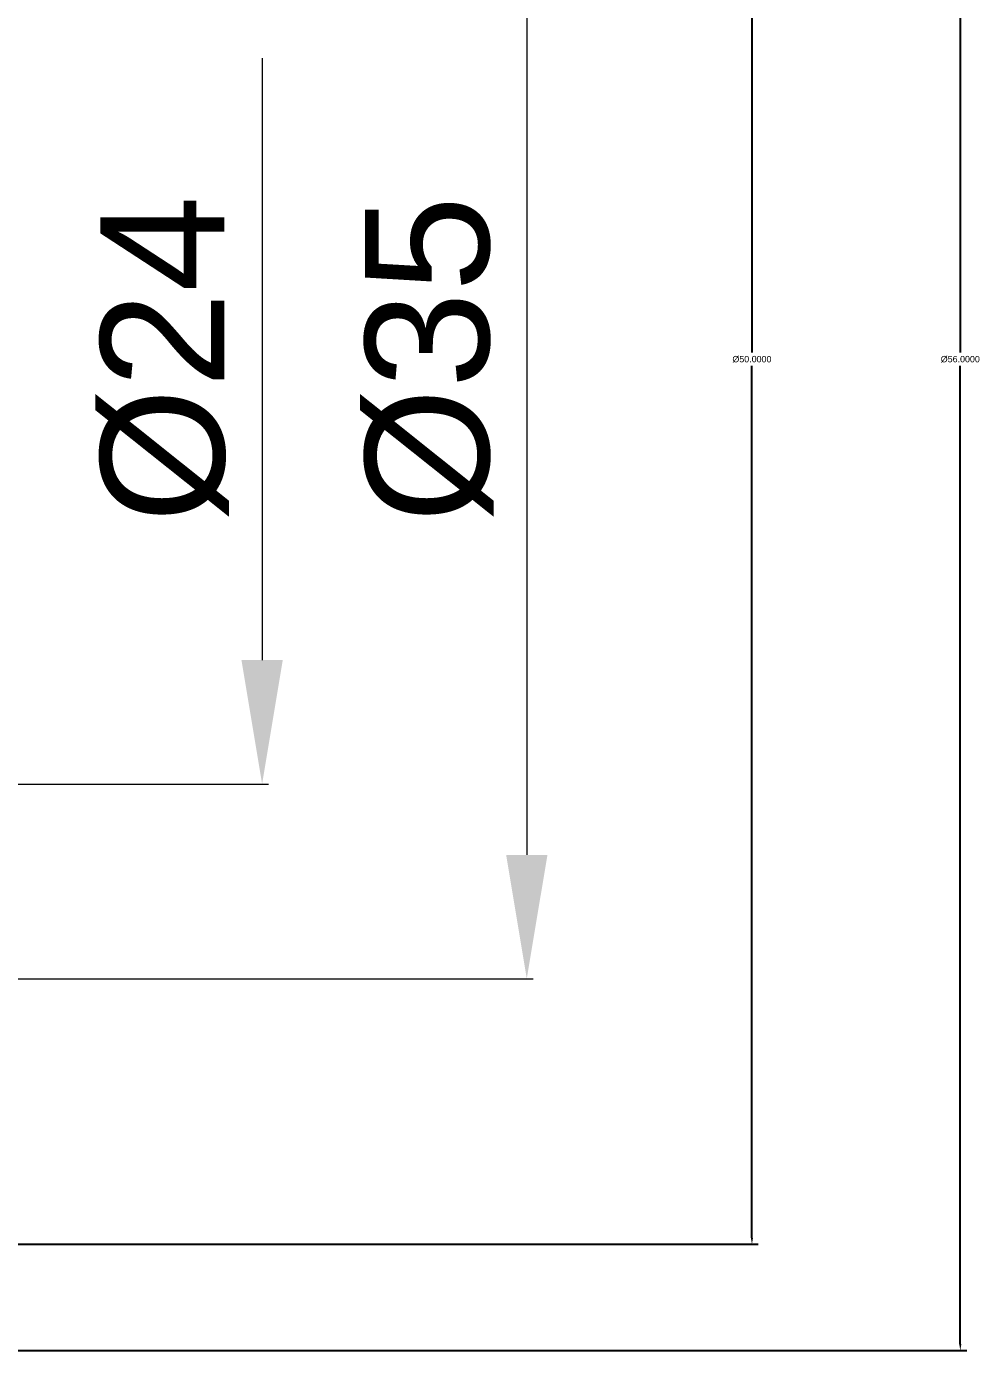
# Model space of a CAD drawing. Header units: millimetres. Extents: x 2902 to 3266, y 1828 to 1917.
# Drawn here: x 3239.29 to 3266.2, y 1848.2 to 1885.6 of the extents above; entities that cross this region are included whole.
import ezdxf

# ---------------------------------------------------------------- set-up
doc = ezdxf.new("R2010")
doc.units = ezdxf.units.MM
doc.styles.get("Standard").update_dxf_attribs({"font": 'arial.ttf'})
doc.dimstyles.get("Standard").update_dxf_attribs({"dimtxt": 0.18, "dimasz": 0.18, "dimexe": 0.18, "dimexo": 0.0625, "dimgap": 0.09, "dimtad": 0, "dimtih": 1, "dimtoh": 1, "dimdec": 4, "dimzin": 0, "dimdsep": 46, "dimtxsty": 'Standard', "dimcen": 0.09, "dimadec": 0, "dimazin": 0, "dimtfac": 1, "dimtdec": 4, "dimtofl": 0, "dimtmove": 0, "dimatfit": 3, "dimfxl": 1, "dimtolj": 1, "dimtzin": 0, "dimarcsym": 0})

# ---------------------------------------------------------------- blocks, each defined once
blk = doc.blocks.new('*D56')
at = {"color": 0, "lineweight": -2, "transparency": 16777216}
for p, q in [((3217.383, 1904.204), (3265.836, 1904.204)), ((3265.656, 1904.024), (3265.656, 1876.391)), ((3265.656, 1848.384), (3265.656, 1876.018)), ((3217.383, 1848.204), (3265.836, 1848.204))]:
    blk.add_line(p, q, dxfattribs=at)
at = {"color": 0, "transparency": 16777216}
for points in [[(3265.626, 1904.024), (3265.686, 1904.024), (3265.656, 1904.204)], [(3265.626, 1848.384), (3265.686, 1848.384), (3265.656, 1848.204)]]:
    blk.add_solid(points, dxfattribs=at)
at = {"layer": 'DEFPOINTS', "color": 0, "transparency": 16777216}
for p in [(3217.321, 1904.204), (3217.321, 1848.204), (3265.656, 1848.204)]:
    blk.add_point(p, dxfattribs=at)
at = {"color": 0, "lineweight": 15, "transparency": 16777216, "insert": (3265.656, 1876.204), "char_height": 0.18, "attachment_point": 5}
blk.add_mtext('\\A1;%%C56.0000', dxfattribs=at)
blk = doc.blocks.new('*D57')
at = {"color": 0, "lineweight": -2, "transparency": 16777216}
for p, q in [((3226.383, 1901.204), (3259.952, 1901.204)), ((3259.772, 1901.024), (3259.772, 1876.391)), ((3259.772, 1851.384), (3259.772, 1876.018)), ((3226.383, 1851.204), (3259.952, 1851.204))]:
    blk.add_line(p, q, dxfattribs=at)
at = {"color": 0, "transparency": 16777216}
for points in [[(3259.742, 1901.024), (3259.802, 1901.024), (3259.772, 1901.204)], [(3259.742, 1851.384), (3259.802, 1851.384), (3259.772, 1851.204)]]:
    blk.add_solid(points, dxfattribs=at)
at = {"layer": 'DEFPOINTS', "color": 0, "transparency": 16777216}
for p in [(3226.321, 1901.204), (3226.321, 1851.204), (3259.772, 1851.204)]:
    blk.add_point(p, dxfattribs=at)
at = {"color": 0, "lineweight": 15, "transparency": 16777216, "insert": (3259.772, 1876.204), "char_height": 0.18, "attachment_point": 5}
blk.add_mtext('\\A1;%%C50.0000', dxfattribs=at)

msp = doc.modelspace()

# ---------------------------------------------------------------- linework, layer by layer
at = {"lineweight": 15}
for p, q in [((3253.4139, 1890.20448), (3253.4139, 1862.20448)), ((3245.93962, 1884.70448), (3245.93962, 1867.70448)), ((3214.38325, 1864.20448), (3246.11962, 1864.20448)), ((3222.88325, 1858.70448), (3253.5939, 1858.70448))]:
    msp.add_line(p, q, dxfattribs=at)
for points in [[(3245.35628, 1867.70448), (3246.52295, 1867.70448), (3245.93962, 1864.20448)], [(3252.83056, 1862.20448), (3253.99723, 1862.20448), (3253.4139, 1858.70448)]]:
    msp.add_solid(points, dxfattribs=at)

# ---------------------------------------------------------------- texts
at = {"lineweight": 15, "char_height": 3.5, "attachment_point": 5, "rotation": 90}
for s, insert in [('\\A1;%%C24', (3243.18962, 1876.20448)), ('\\A1;%%C35', (3250.6639, 1876.20448))]:
    msp.add_mtext(s, dxfattribs=dict(at, insert=insert))

# ---------------------------------------------------------------- dimensions: what is measured, and where the dimension line sits
at = {"lineweight": 15}
for base, p1, p2, picture, middle in [((3265.65618, 1848.20448), (3217.32075, 1904.20448), (3217.32075, 1848.20448), '*D56', (3265.65618, 1876.20448)), ((3259.77189, 1851.20448), (3226.32075, 1901.20448), (3226.32075, 1851.20448), '*D57', (3259.77189, 1876.20448))]:
    dim = msp.add_linear_dim(base=base, p1=p1, p2=p2, angle=90, text='%%C<>', dimstyle='Standard', dxfattribs=at)
    dim.commit()
    dim.dimension.update_dxf_attribs({"geometry": picture, "text_midpoint": middle, "dimtype": 160})

doc.saveas('drawing.dxf')
